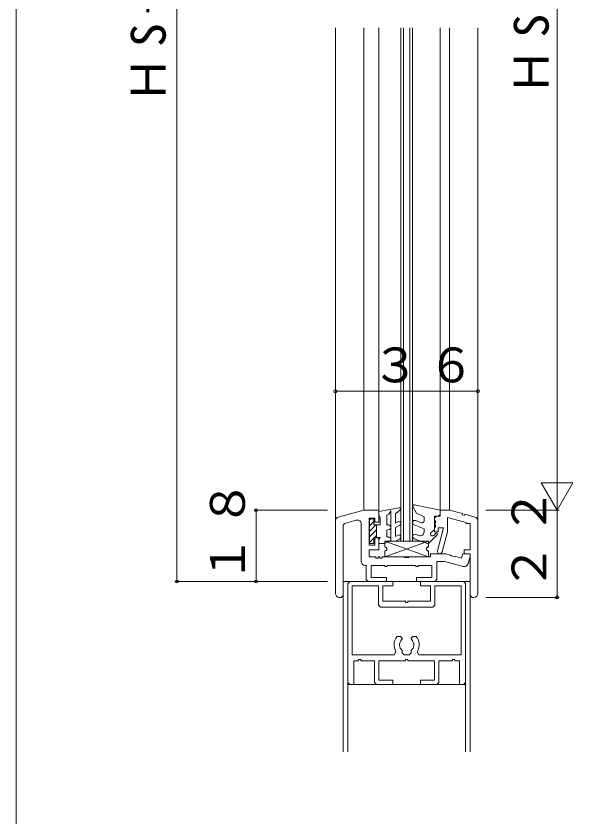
# Model space of a CAD drawing. Units: millimetres, scale not verified. Extents: x -594 to 539, y -420 to 386.
# Drawn here: x -590 to -449.4, y -217.9 to -15.7 of the extents above; entities that cross this region are included whole.
import ezdxf

# ---------------------------------------------------------------- set-up
doc = ezdxf.new("R2010")
doc.units = ezdxf.units.MM
doc.header["$LTSCALE"] = 2
for name, color, linetype, lineweight in [('0-1_YKK_ZWAK', 7, 'Continuous', 9), ('0-4_YKK_11', 7, 'Continuous', 9), ('0-5_YKK_12', 2, 'Continuous', 9), ('0-6_YKK_13', 4, 'Continuous', 9), ('0-7_YKK_D', 6, 'Continuous', 9)]:
    doc.layers.add(name, color=color, linetype=linetype, lineweight=lineweight)
doc.styles.add('ＭＳ ゴシック', font='')
doc.styles.get('ＭＳ ゴシック').set_extended_font_data('MS Gothic')

msp = doc.modelspace()

# ---------------------------------------------------------------- linework, layer by layer
at = {"layer": '0-1_YKK_ZWAK'}
msp.add_line((-590, -368), (-590, 382), dxfattribs=at)
at = {"layer": '0-4_YKK_11'}
for p, q in [((-502.171, -140.432), (-508.63, -142.162)), ((-498.371, -140.432), (-502.171, -140.432)), ((-498.371, -143.432), (-498.371, -140.432)), ((-482.874, -140.432), (-480.574, -140.432)), ((-482.874, -141.932), (-482.874, -140.432)), ((-480.574, -140.432), (-477.29, -141.312)), ((-477.29, -141.312), (-477.367, -141.601)), ((-476.788, -141.757), (-476.71, -141.467)), ((-476.71, -141.467), (-474.115, -142.162)), ((-509.371, -143.128), (-509.371, -161.432)), ((-507.05, -143.758), (-504.08, -142.962)), ((-500.871, -149.232), (-500.871, -142.432)), ((-500.871, -142.432), (-499.371, -142.432)), ((-499.371, -142.432), (-499.371, -143.432)), ((-499.371, -143.432), (-498.371, -143.432)), ((-484.374, -142.432), (-483.874, -141.932)), ((-484.374, -143.132), (-484.374, -142.432)), ((-484.074, -143.132), (-484.374, -143.132)), ((-484.074, -143.732), (-484.074, -143.132)), ((-483.874, -141.932), (-482.874, -141.932)), ((-481.074, -142.316), (-481.074, -145.932)), ((-476.374, -143.576), (-481.074, -142.316)), ((-477.367, -141.601), (-476.788, -141.757)), ((-473.374, -143.128), (-473.374, -161.432)), ((-507.421, -144.241), (-507.05, -143.758)), ((-507.421, -161.932), (-507.421, -144.241)), ((-502.821, -143.928), (-502.821, -153.382)), ((-484.374, -143.732), (-484.074, -143.732)), ((-484.374, -144.132), (-484.374, -143.732)), ((-484.074, -144.132), (-484.374, -144.132)), ((-484.374, -144.732), (-484.074, -144.732)), ((-484.374, -145.932), (-484.374, -144.732)), ((-484.074, -144.732), (-484.074, -144.132)), ((-483.588, -150.676), (-482.048, -144.932)), ((-483.374, -144.932), (-483.374, -145.932)), ((-482.048, -144.932), (-483.374, -144.932)), ((-476.374, -143.832), (-476.374, -143.576)), ((-475.324, -143.832), (-476.374, -143.832)), ((-475.324, -150.432), (-475.324, -143.832)), ((-499.371, -147.432), (-499.371, -149.232)), ((-498.371, -147.432), (-499.371, -147.432)), ((-498.371, -150.432), (-498.371, -147.432)), ((-483.374, -145.932), (-484.374, -145.932)), ((-481.074, -145.932), (-482.428, -150.987)), ((-499.371, -149.232), (-500.871, -149.232)), ((-500.871, -150.432), (-498.371, -150.432)), ((-500.871, -152.232), (-500.871, -150.432)), ((-481.571, -151.432), (-485.371, -151.432)), ((-485.371, -151.432), (-485.371, -152.232)), ((-480.287, -151.776), (-481.571, -151.432)), ((-477.223, -151.432), (-477.514, -152.519)), ((-475.371, -151.432), (-477.223, -151.432)), ((-476.874, -150.432), (-475.324, -150.432)), ((-476.874, -151.432), (-476.874, -150.432)), ((-475.324, -151.432), (-476.874, -151.432)), ((-475.371, -152.055), (-475.371, -151.432)), ((-475.324, -161.932), (-475.324, -151.432)), ((-499.171, -152.232), (-500.871, -152.232)), ((-499.171, -152.532), (-499.171, -152.232)), ((-498.571, -152.532), (-499.171, -152.532)), ((-498.571, -152.232), (-498.571, -152.532)), ((-498.171, -152.232), (-498.571, -152.232)), ((-498.171, -152.532), (-498.171, -152.232)), ((-497.571, -152.532), (-498.171, -152.532)), ((-492.042, -152.232), (-497.571, -152.232)), ((-497.571, -152.232), (-497.571, -152.532)), ((-491.85, -152.375), (-492.042, -152.232)), ((-490.892, -152.375), (-491.85, -152.375)), ((-490.7, -152.232), (-490.892, -152.375)), ((-485.371, -152.232), (-490.7, -152.232)), ((-483.771, -157.932), (-483.771, -153.382)), ((-483.771, -153.382), (-481.827, -153.382)), ((-481.827, -153.382), (-477.101, -154.648)), ((-480.139, -151.963), (-480.287, -151.776)), ((-479.213, -152.211), (-480.139, -151.963)), ((-475.876, -153.941), (-475.371, -152.055)), ((-500.371, -157.432), (-500.371, -154.382)), ((-500.371, -154.382), (-496.871, -154.382)), ((-496.271, -154.382), (-489.071, -154.382)), ((-496.271, -154.682), (-496.271, -154.382)), ((-488.471, -154.682), (-488.471, -154.382)), ((-488.471, -154.382), (-484.971, -154.382)), ((-484.971, -154.382), (-484.971, -157.432)), ((-496.471, -157.432), (-500.371, -157.432)), ((-496.471, -158.432), (-496.471, -157.432)), ((-488.871, -157.432), (-488.871, -158.432)), ((-484.971, -157.432), (-488.871, -157.432)), ((-505.722, -158.432), (-506.222, -158.932)), ((-506.222, -158.932), (-506.222, -183.932)), ((-494.872, -158.432), (-505.722, -158.432)), ((-505.122, -159.532), (-498.472, -159.532)), ((-505.122, -176.932), (-505.122, -159.532)), ((-501.071, -158.432), (-496.471, -158.432)), ((-498.472, -159.532), (-498.472, -164.432)), ((-497.372, -159.532), (-494.872, -159.532)), ((-497.372, -163.432), (-497.372, -159.532)), ((-494.872, -159.532), (-494.872, -158.432)), ((-488.871, -158.432), (-484.271, -158.432)), ((-487.872, -158.432), (-487.872, -159.532)), ((-477.022, -158.432), (-487.872, -158.432)), ((-487.872, -159.532), (-485.372, -159.532)), ((-485.372, -159.532), (-485.372, -163.432)), ((-484.272, -159.532), (-477.622, -159.532)), ((-484.272, -164.432), (-484.272, -159.532)), ((-484.271, -158.432), (-483.771, -157.932)), ((-477.622, -159.532), (-477.622, -176.932)), ((-476.522, -158.932), (-477.022, -158.432)), ((-476.522, -183.932), (-476.522, -158.932)), ((-508.371, -162.432), (-507.921, -162.432)), ((-507.921, -162.432), (-507.421, -161.932)), ((-491.672, -163.432), (-497.372, -163.432)), ((-491.672, -163.732), (-491.672, -163.432)), ((-491.072, -163.432), (-491.072, -163.732)), ((-485.372, -163.432), (-491.072, -163.432)), ((-474.824, -162.432), (-475.324, -161.932)), ((-474.374, -162.432), (-474.824, -162.432)), ((-498.472, -164.432), (-497.972, -164.932)), ((-497.972, -164.932), (-484.772, -164.932)), ((-491.072, -163.732), (-491.672, -163.732)), ((-484.772, -164.932), (-484.272, -164.432)), ((-492.922, -172.332), (-493.787, -172.332)), ((-492.522, -172.732), (-492.922, -172.332)), ((-492.64, -173.154), (-492.522, -172.87)), ((-492.522, -172.87), (-492.522, -172.732)), ((-489.822, -172.332), (-490.222, -172.732)), ((-490.222, -172.732), (-490.222, -172.87)), ((-490.222, -172.87), (-490.104, -173.154)), ((-488.958, -172.332), (-489.822, -172.332)), ((-492.522, -176.432), (-492.522, -175.816)), ((-490.222, -175.816), (-490.222, -176.432)), ((-494.485, -176.932), (-505.122, -176.932)), ((-494.064, -176.161), (-494.485, -176.932)), ((-492.022, -176.932), (-492.522, -176.432)), ((-490.722, -176.932), (-492.022, -176.932)), ((-490.222, -176.432), (-490.722, -176.932)), ((-488.259, -176.932), (-488.68, -176.161)), ((-477.622, -176.932), (-488.259, -176.932)), ((-504.722, -178.432), (-503.522, -178.432)), ((-504.722, -184.432), (-504.722, -178.432)), ((-503.522, -178.132), (-502.922, -178.132)), ((-503.522, -178.432), (-503.522, -178.132)), ((-502.922, -178.132), (-502.922, -178.432)), ((-502.922, -178.432), (-499.472, -178.432)), ((-499.472, -178.432), (-499.472, -183.932)), ((-498.372, -183.332), (-498.372, -178.432)), ((-498.372, -178.432), (-491.672, -178.432)), ((-491.672, -178.132), (-491.072, -178.132)), ((-491.672, -178.432), (-491.672, -178.132)), ((-491.072, -178.132), (-491.072, -178.432)), ((-491.072, -178.432), (-484.372, -178.432)), ((-484.372, -178.432), (-484.372, -183.332)), ((-483.272, -178.432), (-479.822, -178.432)), ((-483.272, -183.932), (-483.272, -178.432)), ((-479.822, -178.132), (-479.222, -178.132)), ((-479.822, -178.432), (-479.822, -178.132)), ((-479.222, -178.132), (-479.222, -178.432)), ((-479.222, -178.432), (-478.022, -178.432)), ((-478.022, -178.432), (-478.022, -184.432)), ((-506.222, -183.932), (-505.722, -184.432)), ((-499.472, -183.932), (-498.972, -184.432)), ((-494.872, -183.332), (-498.372, -183.332)), ((-494.872, -184.432), (-494.872, -183.332)), ((-487.872, -183.332), (-487.872, -184.432)), ((-484.372, -183.332), (-487.872, -183.332)), ((-483.772, -184.432), (-483.272, -183.932)), ((-477.022, -184.432), (-476.522, -183.932)), ((-505.722, -184.432), (-504.722, -184.432)), ((-498.972, -184.432), (-494.872, -184.432)), ((-487.872, -184.432), (-483.772, -184.432)), ((-478.022, -184.432), (-477.022, -184.432))]:
    msp.add_line(p, q, dxfattribs=at)
for points in [[(-477.514, -152.519), (-478.991, -152.123), (-479.213, -152.211)], [(-501.571, -154.35), (-501.571, -157.932), (-501.071, -158.432)], [(-496.871, -154.382), (-496.871, -154.682), (-496.271, -154.682)], [(-489.071, -154.382), (-489.071, -154.682), (-488.471, -154.682)]]:
    msp.add_lwpolyline(points, dxfattribs=at)
for centre, radius, start, end in [((-508.371, -143.128), 1, 104.99998, 180), ((-503.821, -143.928), 1, 0, 105), ((-474.374, -143.128), 1, 0, 75), ((-483.008, -150.832), 0.6, 165.00034, 345.00034), ((-501.821, -153.382), 1, 180, 284.47751), ((-476.842, -153.682), 1, 255, 344.99998), ((-508.371, -161.432), 1, 180, 270), ((-474.374, -161.432), 1, 270, 0), ((-491.372, -174.432), 3.2, 138.98549, 212.72043), ((-491.372, -174.432), 1.8, 134.79283, 230.29097), ((-491.372, -174.432), 1.8, 309.70901, 45.20715), ((-491.372, -174.432), 3.2, 327.27956, 41.0145)]:
    msp.add_arc(centre, radius, start, end, dxfattribs=at)
at = {"layer": '0-5_YKK_12'}
for p, q in [((-509.371, -145.709), (-509.371, -18.713)), ((-502.171, -18.713), (-502.171, -140.432)), ((-498.371, -18.713), (-498.371, -140.432)), ((-492.871, -148.232), (-492.871, -18.713)), ((-492.171, -148.232), (-492.171, -18.713)), ((-490.571, -148.232), (-490.571, -18.713)), ((-489.871, -148.232), (-489.871, -18.713)), ((-482.873, -18.713), (-482.874, -140.432)), ((-480.574, -18.713), (-480.574, -140.432)), ((-473.374, -143.128), (-473.374, -18.713)), ((-492.871, -148.232), (-489.871, -148.232)), ((-507.375, -158.432), (-475.375, -158.432)), ((-507.375, -201.389), (-507.375, -158.432)), ((-506.222, -159.472), (-506.222, -201.389)), ((-476.522, -159.472), (-476.522, -201.389)), ((-475.375, -201.389), (-475.375, -158.432)), ((-506.375, -184.432), (-476.375, -184.432))]:
    msp.add_line(p, q, dxfattribs=at)
at = {"layer": '0-6_YKK_13'}
for p, q in [((-482.874, -140.432), (-489.512, -139.099)), ((-498.371, -140.732), (-493.223, -139.824)), ((-498.371, -140.732), (-498.371, -141.732)), ((-495.831, -141.42), (-496.371, -141.732)), ((-495.371, -140.623), (-495.831, -141.42)), ((-495.371, -140.623), (-495.371, -148.232)), ((-494.171, -141.277), (-493.746, -141.032)), ((-494.171, -141.277), (-494.171, -143.677)), ((-492.972, -140.344), (-493.746, -141.032)), ((-488.869, -141.208), (-489.831, -139.543)), ((-488.869, -141.208), (-486.974, -142.125)), ((-482.874, -141.232), (-482.874, -140.432)), ((-500.771, -142.961), (-500.442, -142.632)), ((-500.771, -142.632), (-500.771, -148.832)), ((-499.671, -142.632), (-500.771, -142.632)), ((-500.771, -144.375), (-499.671, -143.275)), ((-499.671, -142.632), (-499.671, -144.132)), ((-498.371, -141.732), (-498.071, -142.251)), ((-498.071, -142.251), (-498.071, -144.132)), ((-496.371, -141.732), (-496.371, -144.239)), ((-494.171, -143.677), (-493.621, -143.359)), ((-489.069, -143.047), (-487.645, -143.61)), ((-486.974, -143.141), (-486.974, -142.132)), ((-483.574, -141.932), (-484.374, -141.932)), ((-484.374, -145.431), (-484.374, -141.932)), ((-500.771, -145.789), (-499.113, -144.132)), ((-500.771, -147.203), (-498.971, -145.403)), ((-499.671, -144.132), (-498.071, -144.132)), ((-498.971, -144.132), (-498.971, -147.332)), ((-496.176, -144.168), (-496.371, -144.239)), ((-495.766, -145.296), (-496.371, -145.516)), ((-496.371, -145.516), (-496.371, -146.916)), ((-493.121, -144.226), (-494.171, -144.832)), ((-494.171, -144.832), (-494.171, -147.077)), ((-489.479, -144.174), (-486.974, -145.132)), ((-486.974, -145.912), (-486.974, -145.132)), ((-484.374, -145.431), (-485.174, -146.032)), ((-500.771, -148.617), (-499.671, -147.518)), ((-499.671, -147.332), (-499.671, -148.832)), ((-499.671, -147.332), (-498.071, -147.332)), ((-499.485, -147.332), (-498.971, -146.817)), ((-498.371, -147.851), (-498.071, -147.332)), ((-493.621, -146.759), (-494.171, -147.077)), ((-489.069, -146.532), (-488.316, -146.852)), ((-483.647, -146.619), (-485.96, -148.932)), ((-484.52, -146.785), (-484.001, -146.266)), ((-500.771, -148.832), (-499.671, -148.832)), ((-498.371, -147.851), (-498.371, -148.832)), ((-498.371, -148.832), (-497.071, -148.832)), ((-495.766, -148.374), (-497.071, -148.832)), ((-496.871, -148.232), (-496.871, -149.732)), ((-496.871, -148.232), (-485.871, -152.232)), ((-485.871, -148.232), (-496.871, -148.232)), ((-495.371, -148.232), (-494.171, -148.232)), ((-493.121, -147.625), (-494.171, -148.232)), ((-489.479, -147.66), (-485.96, -148.932)), ((-485.871, -149.732), (-485.871, -148.232)), ((-496.871, -150.732), (-496.871, -152.232)), ((-485.871, -152.232), (-485.871, -150.732))]:
    msp.add_line(p, q, dxfattribs=at)
msp.add_lwpolyline([(-485.871, -148.232), (-496.871, -152.232), (-485.871, -152.232)], dxfattribs=at)
for centre, radius, start, end in [((-489.571, -139.393), 0.3, 78.64578, 210), ((-493.171, -140.12), 0.3, 311.59177, 99.99728), ((-483.574, -141.232), 0.7, 270, 359.99875), ((-493.371, -143.792), 0.5, 299.99316, 119.99619), ((-489.274, -143.611), 0.6, 69.99983, 249.99933), ((-487.474, -143.141), 0.5, 249.99881, 359.99825), ((-495.971, -144.732), 0.6, 289.9968, 110.00339), ((-496.071, -146.916), 0.3, 180, 276.37363), ((-495.971, -147.811), 0.6, 290.00203, 96.3817), ((-493.371, -147.192), 0.5, 299.99316, 120.01018), ((-489.274, -147.096), 0.6, 69.99884, 249.99846), ((-487.974, -145.912), 1, 249.99866, 359.99911), ((-484.874, -146.432), 0.5, 126.88248, 314.99751), ((-483.824, -146.442), 0.25, 314.99751, 135.0247), ((-496.871, -150.232), 0.5, 270, 90), ((-485.871, -150.232), 0.5, 90, 270)]:
    msp.add_arc(centre, radius, start, end, dxfattribs=at)
at = {"layer": '0-7_YKK_D'}
for p, q in [((-549.371, 109.575), (-549.371, -158.432)), ((-453.374, -140.432), (-453.374, 91.575)), ((-509.371, -110.432), (-473.374, -110.432)), ((-453.374, -140.432), (-449.374, -133.503)), ((-511.371, -140.432), (-529.871, -140.432)), ((-529.371, -140.432), (-529.371, -158.432)), ((-471.374, -140.432), (-452.874, -140.432)), ((-471.374, -140.432), (-452.874, -140.432)), ((-453.374, -140.432), (-453.374, -162.432)), ((-511.371, -158.432), (-549.871, -158.432)), ((-511.371, -158.432), (-529.871, -158.432)), ((-471.374, -162.432), (-452.874, -162.432))]:
    msp.add_line(p, q, dxfattribs=at)
msp.add_lwpolyline([(-453.374, -140.432), (-457.374, -133.503), (-449.374, -133.503)], dxfattribs=at)
for centre, start, end in [((-509.371, -110.432), 0, 180), ((-509.371, -110.432), 180, 0), ((-473.374, -110.432), 0, 180), ((-473.374, -110.432), 180, 0), ((-529.371, -140.432), 0, 180), ((-529.371, -140.432), 180, 0), ((-549.371, -158.432), 0, 180), ((-549.371, -158.432), 180, 0), ((-529.371, -158.432), 0, 180), ((-529.371, -158.432), 180, 0), ((-453.374, -162.432), 0, 180), ((-453.374, -162.432), 180, 0)]:
    msp.add_arc(centre, 0.375, start, end, dxfattribs=at)

# ---------------------------------------------------------------- texts
at = {"layer": '0-7_YKK_D', "color": 3, "char_height": 8.798, "attachment_point": 7, "rotation": 90, "style": 'ＭＳ ゴシック'}
for s, insert in [('\\T1.19;ＨS＋３６', (-552.071, -37.811)), ('\\T1.22;ＨS', (-455.374, -35.811)), ('\\T1.17;１８', (-532.071, -158.836)), ('\\T1.17;２２', (-456.074, -160.836))]:
    msp.add_mtext(s, dxfattribs=dict(at, insert=insert))
at = {"layer": '0-7_YKK_D', "color": 3, "insert": (-500.191, -108.319), "char_height": 8.798, "attachment_point": 7, "style": 'ＭＳ ゴシック'}
msp.add_mtext('\\T1.17;３６', dxfattribs=at)

doc.saveas('drawing.dxf')
